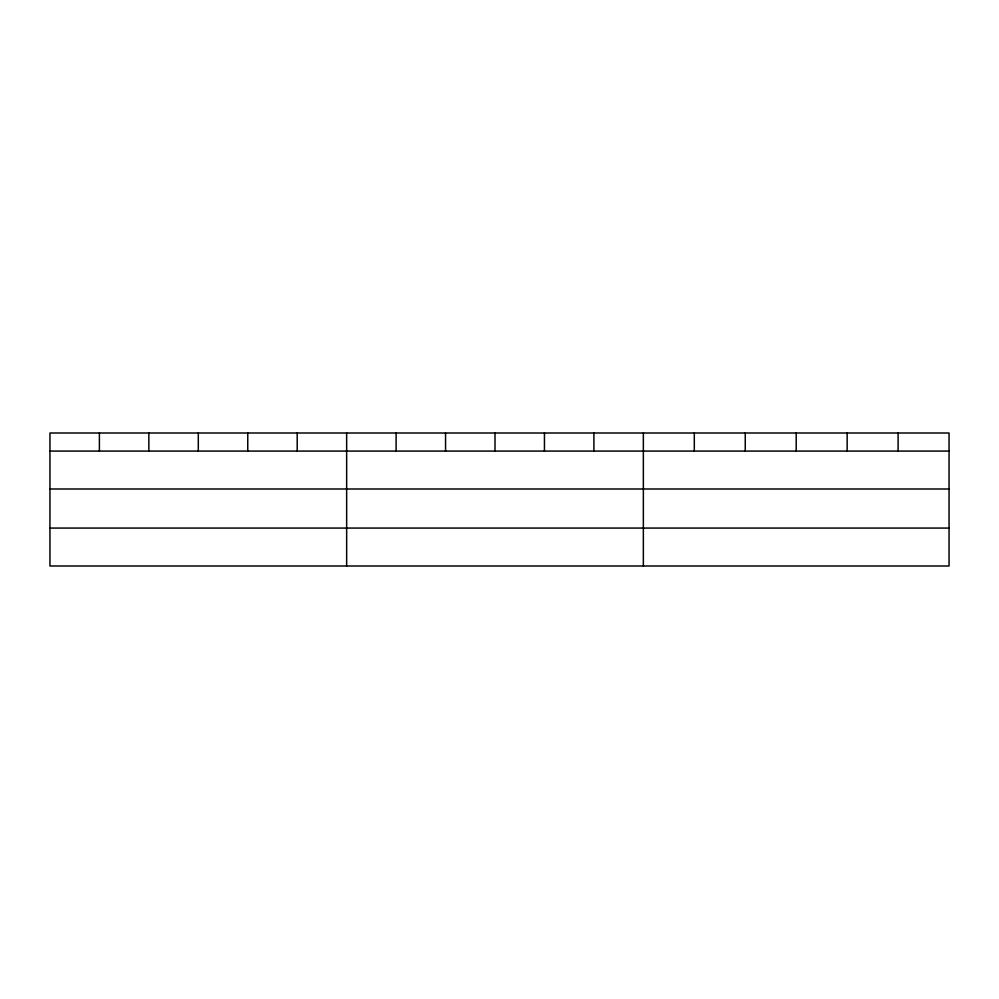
<?xml version="1.0" encoding="UTF-8"?>
<svg xmlns="http://www.w3.org/2000/svg" width="999" height="999" viewBox="0 0 999 999"><rect width="100%" height="100%" fill="white"/><g stroke="black" fill="none" stroke-linecap="round" stroke-linejoin="round"><path stroke-width="1.5" d="M949.05 488.998L949.05 433.004L49.95 433.004L49.95 565.996L949.05 565.996L949.05 488.998L49.95 488.998M49.95 451.073L949.05 451.073M49.95 528.071L949.05 528.071M898.101 433.004L898.101 451.073M847.152 433.004L847.152 451.073M796.203 433.004L796.203 451.073M745.254 433.004L745.254 451.073M694.305 433.004L694.305 451.073M643.356 433.004L643.356 565.996M593.906 433.004L593.906 451.073M544.455 433.004L544.455 451.073M495.005 433.004L495.005 451.073M445.554 433.004L445.554 451.073M396.103 433.004L396.103 451.073M346.653 433.004L346.653 565.996M297.202 433.004L297.202 451.073M247.752 433.004L247.752 451.073M198.302 433.004L198.302 451.073M148.851 433.004L148.851 451.073M99.4 433.004L99.4 451.073"/></g></svg>
